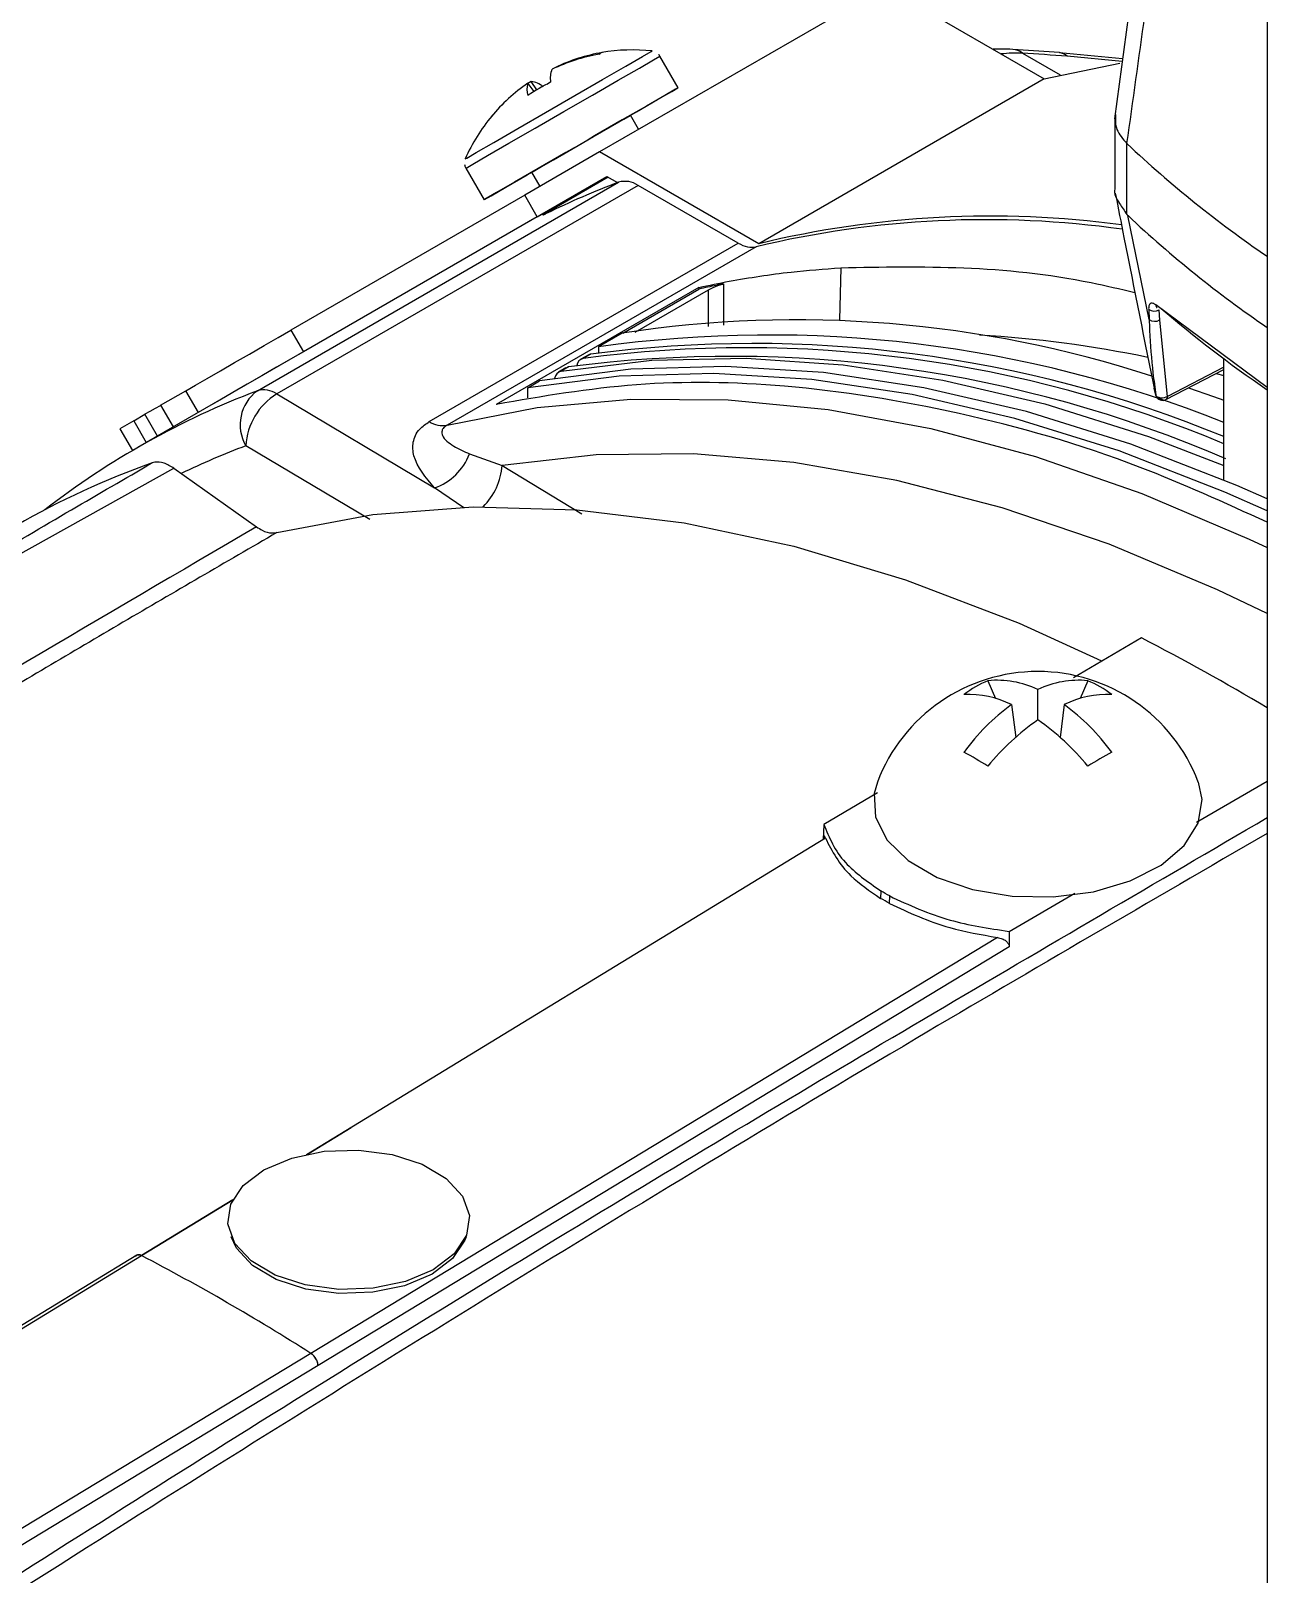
# Model space of a CAD drawing. Extents: x 8 to 113, y 1 to 87.
# Drawn here: x 17.54 to 19.316, y 10.177 to 12.393 of the extents above; entities that cross this region are included whole.
import ezdxf

# ---------------------------------------------------------------- set-up
doc = ezdxf.new("R2010")
doc.units = 0
doc.header["$MEASUREMENT"] = 0
doc.layers.add('OBJECT', color=7, linetype='CONTINUOUS')

msp = doc.modelspace()

# ---------------------------------------------------------------- linework, layer by layer
at = {"layer": 'OBJECT'}
for p, q in [((19.3157, 13.2647), (19.3157, 8.0838)), ((19.1405, 12.5919), (19.0964, 12.267)), ((18.767, 12.4565), (18.3569, 12.2197)), ((18.767, 12.4565), (18.9956, 12.3245)), ((18.4697, 12.3119), (18.4436, 12.3572)), ((19.0174, 12.3622), (18.9505, 12.3667)), ((18.9644, 12.3615), (19.0186, 12.3302)), ((18.9956, 12.3245), (19.1039, 12.347)), ((19.1081, 12.3534), (19.0173, 12.3621)), ((19.1076, 12.3494), (19.0283, 12.357)), ((18.2935, 12.3411), (18.2937, 12.3407)), ((18.9956, 12.3245), (18.5854, 12.0878)), ((18.2537, 12.3181), (18.2623, 12.3062)), ((18.2586, 12.3209), (18.254, 12.3177)), ((18.2668, 12.3089), (18.2586, 12.3209)), ((18.413, 12.2522), (18.4013, 12.2724)), ((19.0969, 12.2678), (19.0969, 12.1674)), ((18.3497, 12.2426), (18.3404, 12.2372)), ((18.3569, 12.2197), (18.2494, 12.1577)), ((18.5854, 12.0878), (18.3569, 12.2197)), ((19.1143, 12.2316), (19.1144, 12.2315)), ((19.1143, 12.1299), (19.1143, 12.2316)), ((18.1647, 12.1962), (18.1909, 12.1509)), ((18.2593, 12.1904), (18.271, 12.1701)), ((18.3668, 12.1839), (17.693, 11.7949)), ((17.8653, 11.8765), (18.3842, 12.1761)), ((18.4122, 12.1716), (17.8932, 11.872)), ((18.2674, 12.1265), (18.3674, 12.1843)), ((18.3693, 12.1832), (18.2801, 12.1317)), ((18.3674, 12.1843), (18.3826, 12.1755)), ((18.5561, 12.0886), (18.4122, 12.1716)), ((18.2494, 12.1577), (17.9135, 11.9638)), ((18.2674, 12.1265), (18.2494, 12.1577)), ((18.2674, 12.1265), (17.9315, 11.9326)), ((19.1158, 12.1281), (19.1143, 12.1299)), ((19.1463, 11.979), (19.1158, 12.1281)), ((18.1123, 11.8324), (18.5561, 12.0886)), ((18.5816, 12.0833), (18.1378, 11.8272)), ((18.7033, 12.0533), (18.7016, 11.9785)), ((18.4996, 12.025), (18.2084, 11.8569)), ((18.3902, 11.9593), (18.4996, 12.0227)), ((18.4081, 11.9607), (18.5135, 12.0218)), ((18.4996, 12.025), (18.4996, 12.0227)), ((18.5135, 11.969), (18.5135, 12.0218)), ((19.1456, 11.9934), (19.1463, 11.979)), ((19.3157, 11.8811), (19.1557, 11.9999)), ((19.1614, 11.9782), (19.1607, 11.9927)), ((19.1724, 11.8685), (19.1614, 11.9782)), ((17.9135, 11.9638), (17.9315, 11.9326)), ((18.3893, 11.9592), (18.3553, 11.9397)), ((18.3403, 11.9279), (18.3298, 11.9218)), ((18.3438, 11.9291), (18.3333, 11.923)), ((18.3553, 11.9397), (18.3553, 11.931)), ((18.3086, 11.9095), (18.2981, 11.9035)), ((18.312, 11.9108), (18.3015, 11.9047)), ((19.1703, 11.864), (19.2535, 11.9072)), ((19.2535, 11.9107), (19.1724, 11.8685)), ((19.2535, 11.7485), (19.2535, 11.9226)), ((18.2537, 11.881), (18.2706, 11.8907)), ((18.2537, 11.8663), (18.2537, 11.881)), ((19.156, 11.8704), (19.1534, 11.8803)), ((19.2427, 11.9016), (19.2535, 11.8987)), ((17.7264, 11.8557), (17.7627, 11.8767)), ((17.7806, 11.8455), (17.7627, 11.8767)), ((17.8932, 11.872), (18.1198, 11.7371)), ((19.156, 11.8704), (19.1564, 11.8692)), ((17.6877, 11.8334), (17.7039, 11.8428)), ((17.7219, 11.8116), (17.7039, 11.8428)), ((17.7264, 11.8557), (17.7444, 11.8246)), ((17.6877, 11.8334), (17.6678, 11.8219)), ((17.6678, 11.8219), (17.6858, 11.7907)), ((17.6877, 11.8334), (17.7056, 11.8022)), ((18.0268, 11.6916), (17.8487, 11.7975)), ((18.17, 11.7859), (18.2171, 11.7694)), ((18.2171, 11.7694), (18.3312, 11.6997)), ((17.1095, 11.4119), (17.7455, 11.7653)), ((17.7455, 11.7653), (17.8641, 11.6812)), ((18.162, 11.7084), (18.1198, 11.7371)), ((19.1351, 11.5217), (19.0376, 11.4645)), ((18.9147, 11.4602), (18.9255, 11.4347)), ((19.0581, 11.4602), (19.0473, 11.4347)), ((18.9864, 11.404), (18.9864, 11.4477)), ((18.9485, 11.4258), (18.9546, 11.3788)), ((19.0243, 11.4258), (19.0182, 11.3788)), ((19.2142, 11.2569), (19.3157, 11.3159)), ((18.7561, 11.2991), (18.6789, 11.2538)), ((18.6789, 11.2538), (18.6782, 11.232)), ((18.6813, 11.234), (17.936, 10.7792)), ((18.7608, 11.1584), (18.7606, 11.1476)), ((18.7733, 11.1403), (18.7736, 11.151)), ((18.945, 11.1002), (19.0395, 11.1552)), ((18.9282, 11.0915), (17.9423, 10.4941)), ((18.945, 11.1002), (18.9452, 11.0778)), ((18.9452, 11.0778), (17.9527, 10.4766)), ((17.936, 10.7792), (18.0001, 10.8183)), ((17.6989, 10.6345), (17.8299, 10.7145)), ((17.8299, 10.7144), (17.699, 10.6345)), ((14.7045, 8.8089), (17.699, 10.6345)), ((17.6905, 10.6332), (17.692, 10.635)), ((17.9423, 10.4941), (14.9367, 8.6749)), ((17.9526, 10.4765), (14.947, 8.6573)), ((17.9527, 10.4766), (17.9526, 10.4765))]:
    msp.add_line(p, q, dxfattribs=at)
at = {"layer": 'OBJECT', "flags": 128}
for points in [[(18.164, 12.2098), (18.166, 12.2109), (18.1797, 12.2188), (18.2049, 12.2334), (18.2393, 12.2533), (18.2794, 12.2764), (18.3214, 12.3006), (18.361, 12.3235), (18.3945, 12.3429), (18.4186, 12.3568), (18.4309, 12.3639), (18.4322, 12.3646)], [(18.1647, 12.1962), (18.1652, 12.1965), (18.1749, 12.2021), (18.196, 12.2143), (18.2267, 12.232), (18.2644, 12.2538), (18.3055, 12.2775), (18.3466, 12.3012), (18.3838, 12.3227), (18.414, 12.3401), (18.4344, 12.3519), (18.4433, 12.357), (18.4436, 12.3572)], [(18.3202, 12.2255), (18.3082, 12.2186), (18.2686, 12.1957), (18.2345, 12.176), (18.2089, 12.1613), (18.1941, 12.1527), (18.1914, 12.1512), (18.201, 12.1568), (18.2222, 12.169), (18.2529, 12.1867), (18.2905, 12.2084), (18.3317, 12.2322), (18.3727, 12.2559), (18.41, 12.2774), (18.4402, 12.2948), (18.4606, 12.3066), (18.4694, 12.3117), (18.4659, 12.3097), (18.4504, 12.3007), (18.4241, 12.2855), (18.3895, 12.2656), (18.3497, 12.2426), (18.3497, 12.2426)], [(18.2811, 12.3169), (18.2837, 12.3185), (18.2865, 12.3202)], [(18.2593, 12.1904), (18.2615, 12.1917), (18.2736, 12.1986), (18.2943, 12.2106), (18.3204, 12.2257), (18.3481, 12.2417), (18.373, 12.2561), (18.3915, 12.2667), (18.4006, 12.272), (18.4013, 12.2724)], [(18.5349, 12.0301), (18.5349, 12.005), (18.5349, 11.9706)], [(17.7627, 11.8767), (17.7765, 11.8847), (17.7933, 11.8944), (17.8123, 11.9053), (17.8327, 11.9171), (17.8539, 11.9294), (17.875, 11.9415), (17.8951, 11.9531), (17.9135, 11.9638)], [(17.9315, 11.9326), (17.9131, 11.922), (17.893, 11.9103), (17.8719, 11.8982), (17.8507, 11.886), (17.8303, 11.8742), (17.8113, 11.8632), (17.7952, 11.8539)], [(18.3403, 11.9279), (18.3417, 11.9285), (18.3438, 11.9291)], [(19.3157, 11.7215), (19.272, 11.7407), (19.1201, 11.7999), (18.9702, 11.8467), (18.8228, 11.881), (18.6786, 11.9026), (18.5381, 11.9114), (18.4019, 11.9075), (18.2706, 11.8907)], [(18.3015, 11.9047), (18.4321, 11.9204), (18.5674, 11.9235), (18.7069, 11.914), (18.8501, 11.892), (18.9964, 11.8576), (19.1451, 11.8108), (19.2535, 11.7695)], [(18.3086, 11.9095), (18.3099, 11.9102), (18.312, 11.9108)], [(19.3157, 11.7041), (19.255, 11.7309), (19.1032, 11.7901), (18.9533, 11.8369), (18.8059, 11.8712), (18.6616, 11.8928), (18.5211, 11.9016), (18.3849, 11.8977), (18.2537, 11.881)], [(19.2026, 11.8807), (19.2388, 11.8684), (19.2535, 11.8631)], [(18.1378, 11.8272), (18.2672, 11.8524), (18.4019, 11.8646), (18.5415, 11.8636), (18.6853, 11.8495), (18.8326, 11.8222), (18.9829, 11.782), (19.1356, 11.729), (19.2899, 11.6634), (19.3157, 11.6513)], [(19.1724, 11.8685), (19.1703, 11.8674), (19.1679, 11.8666), (19.1653, 11.8662), (19.1628, 11.8662), (19.1604, 11.8667), (19.1584, 11.8676), (19.1569, 11.8689), (19.156, 11.8704)], [(17.7264, 11.8557), (17.7255, 11.8552), (17.7184, 11.8512), (17.7108, 11.8468), (17.7039, 11.8428)], [(17.6873, 11.7916), (17.6858, 11.7907), (17.6869, 11.7914)], [(19.3157, 11.5566), (19.2443, 11.5907), (19.0889, 11.6562), (18.9352, 11.7086), (18.784, 11.7478), (18.6359, 11.7736), (18.4916, 11.7858), (18.3518, 11.7844), (18.2171, 11.7694)], [(17.8935, 11.673), (18.0313, 11.6988), (18.1752, 11.7097), (18.3244, 11.7058), (18.4782, 11.687), (18.6358, 11.6534), (18.7965, 11.6053), (18.9595, 11.5427), (19.0779, 11.4889)], [(18.7559, 11.3146), (18.7514, 11.2982), (18.7533, 11.264), (18.7698, 11.2312), (18.7999, 11.2018), (18.8418, 11.1777), (18.8927, 11.1603), (18.9495, 11.1508), (19.0086, 11.1497), (19.0663, 11.1571), (19.119, 11.1726), (19.1634, 11.1952), (19.1967, 11.2235), (19.2167, 11.2556), (19.2223, 11.2896), (19.2169, 11.3146)], [(17.9613, 10.7843), (18.0107, 10.7861), (18.059, 10.7797), (18.1021, 10.7657), (18.1367, 10.7453), (18.16, 10.7201), (18.17, 10.6921), (18.1659, 10.6637), (18.1481, 10.637), (18.118, 10.6143), (18.0781, 10.5975), (18.0316, 10.5878), (17.9822, 10.586), (17.9339, 10.5924), (17.8908, 10.6064), (17.8562, 10.6268), (17.8329, 10.652), (17.8229, 10.68), (17.827, 10.7084), (17.8448, 10.7351), (17.8748, 10.7578), (17.9148, 10.7747), (17.9613, 10.7843)], [(18.1651, 10.6617), (18.1633, 10.6565), (18.1458, 10.6302), (18.1162, 10.6079), (18.0769, 10.5913), (18.031, 10.5818), (17.9824, 10.5801), (17.9349, 10.5863), (17.8924, 10.6001), (17.8583, 10.6202), (17.8354, 10.645), (17.8278, 10.6617)], [(17.692, 10.635), (16.2064, 9.7293), (14.6975, 8.8094)]]:
    msp.add_lwpolyline(points, dxfattribs=at)
at = {"layer": 'OBJECT'}
for centre, radius, start, end in [((18.4008, 12.1032), 0.2605, 99.88, 115.5138), ((18.4041, 12.1096), 0.2565, 99.7352, 115.5302), ((18.3613, 12.3561), 0.00636, 95.3664, 144.5795), ((18.404, 12.1037), 0.2624, 83.8332, 99.6554), ((18.9488, 12.3423), 0.0247, 50.9125, 86.6717), ((19.0152, 12.3438), 0.0186, 45.2189, 83.4234), ((18.3194, 12.3256), 0.0334, 157.5784, 190.1251), ((18.3989, 12.1066), 0.2566, 124.4719, 140.265), ((18.2788, 12.3099), 0.0264, 161.8776, 200.0233), ((18.4263, 12.04), 0.3126, 116.5455, 123.4559), ((18.2542, 12.2878), 0.0334, 49.8707, 82.3927), ((18.404, 12.1037), 0.2624, 140.3454, 156.1668), ((18.2047, 12.269), 0.00352, 127.9882, 152.2182), ((20.2417, 13.4278), 1.6437, 226.7038, 235.7142), ((18.8039, 11.0669), 1.186, 110.7221, 116.196), ((18.3934, 12.1441), 0.0333, 55.7057, 105.9846), ((18.9183, 10.7089), 1.4185, 82.3804, 103.5725), ((20.2372, 13.3202), 1.6366, 226.7518, 235.7353), ((18.9111, 10.7082), 1.4141, 82.02, 103.4748), ((19.1537, 12.0049), 0.014, 234.5006, 299.6954), ((19.1613, 12), 0.00558, 181.4929, 228.8798), ((18.6401, 10.3316), 1.6469, 71.9645, 98.7588), ((19.1544, 11.9904), 0.014, 234.4988, 299.6953), ((18.6001, 10.1954), 1.7613, 68.2261, 97.9894), ((18.8053, 10.2887), 1.6706, 78.2944, 86.6561), ((18.545, 10.1339), 1.7921, 66.6194, 97.4685), ((18.5665, 10.1565), 1.7819, 67.3206, 97.5202), ((18.5771, 10.1671), 1.7774, 67.6319, 97.5431), ((18.3044, 11.8928), 0.0122, 103.5818, 172.4129), ((18.3361, 11.9112), 0.0122, 103.5818, 172.4129), ((18.2807, 10.7769), 1.1754, 110.696, 127.8119), ((17.9011, 11.8278), 0.0605, 126.2556, 210.0042), ((17.9427, 11.7919), 0.0942, 121.6874, 176.5567), ((17.8745, 11.8445), 0.0333, 55.7057, 105.9846), ((19.1657, 11.8728), 0.01, 201.2354, 297.4651), ((19.1678, 11.8679), 0.00465, 302.8181, 8.373), ((18.1316, 11.8617), 0.0351, 236.5794, 280.1824), ((18.2611, 10.7075), 1.1654, 110.7212, 115.6797), ((18.1082, 10.6623), 1.1785, 109.5397, 119.9741), ((18.0923, 11.8155), 0.0831, 289.3404, 339.1519), ((18.1215, 11.7777), 0.096, 315.1692, 355.0673), ((17.6958, 8.7223), 3.1477, 59.0284, 62.7905), ((18.9864, 11.2268), 0.2466, 20.836, 159.164), ((18.9793, 11.3086), 0.1648, 113.0749, 126.9197), ((18.928, 11.3247), 0.1361, 64.606, 95.6229), ((19.0448, 11.3247), 0.1361, 84.3772, 115.394), ((18.9935, 11.3086), 0.1648, 53.0804, 66.9249), ((18.8865, 11.302), 0.1385, 63.4129, 92.5896), ((19.0863, 11.302), 0.1385, 87.4104, 116.5871), ((19.1335, 11.1728), 0.3134, 126.163, 143.8844), ((18.8393, 11.1728), 0.3134, 36.1156, 53.837), ((19.2035, 11.0971), 0.3759, 125.2848, 140.2139), ((18.7693, 11.0971), 0.3759, 39.7862, 54.715), ((18.256, 10.2364), 1.2832, 59.1159, 60.8895), ((19.7166, 10.2367), 1.2829, 119.1103, 120.8843), ((17.1563, 8.3642), 3.2221, 59.872, 60.1333), ((17.1542, 8.3503), 3.2257, 59.8721, 60.1333), ((17.6953, 10.6297), 0.0061, 52.8561, 143.6481), ((16.2341, 7.8161), 3.1763, 57.4681, 62.5373), ((17.9286, 10.474), 0.0242, 6.0327, 55.7855)]:
    msp.add_arc(centre, radius, start, end, dxfattribs=at)
msp.add_ellipse((21.0294, 12.5379), major_axis=(2.2222, -0.1551), ratio=0.524922, start_param=3.753416, end_param=3.869201, dxfattribs=at)
for points, knots in [([(19.1144, 12.2315), (19.123, 12.2928), (19.1376, 12.3983), (19.1525, 12.5039), (19.1587, 12.5481)], [0, 0, 0, 0, 0.581449, 1, 1, 1, 1]), ([(18.4434, 12.357), (18.4431, 12.3577), (18.4428, 12.3587), (18.442, 12.3593), (18.4417, 12.3596)], [0, 0, 0, 0, 0.666989, 1, 1, 1, 1]), ([(18.9503, 12.3667), (18.9447, 12.3671), (18.9352, 12.3677), (18.9259, 12.3672), (18.9221, 12.367)], [0, 0, 0, 0, 0.595872, 1, 1, 1, 1]), ([(18.9644, 12.3615), (18.9644, 12.3615), (18.954, 12.3621), (18.9438, 12.3612), (18.9336, 12.3603)], [0, 0, 0, 0, 0.00006, 1, 1, 1, 1]), ([(19.0283, 12.357), (19.0067, 12.3586), (18.9851, 12.3601), (18.9644, 12.3615), (18.9644, 12.3615)], [0, 0, 0, 0, 0.99997, 1, 1, 1, 1]), ([(19.0978, 12.2734), (19.0976, 12.2661), (19.0971, 12.2511), (19.1085, 12.2382), (19.1143, 12.2316)], [0, 0, 0, 0, 0.4915104, 1, 1, 1, 1]), ([(18.163, 12.2015), (18.1632, 12.1999), (18.1635, 12.1979), (18.1648, 12.1964), (18.165, 12.196)], [0, 0, 0, 0, 0.77471, 1, 1, 1, 1]), ([(19.0972, 12.1674), (19.0971, 12.1671), (19.095, 12.1598), (19.1012, 12.1487), (19.1106, 12.1352), (19.1143, 12.1299)], [0, 0, 0, 0, 0.027792, 0.619444, 1, 1, 1, 1]), ([(19.0976, 12.1603), (19.1018, 12.1391), (19.1205, 12.0433), (19.1397, 11.9479), (19.1547, 11.8736)], [0, 0, 0, 0, 0.22164, 1, 1, 1, 1]), ([(18.2803, 12.131), (18.2789, 12.1303), (18.2765, 12.1291), (18.2756, 12.1289), (18.2763, 12.1294), (18.2779, 12.1304), (18.2795, 12.1313), (18.2801, 12.1317)], [0, 0, 0, 0, 0.339782, 0.576506, 0.754012, 0.897194, 1, 1, 1, 1]), ([(18.5561, 12.0886), (18.5606, 12.0864), (18.5698, 12.0819), (18.5777, 12.0829), (18.5816, 12.0833)], [0, 0, 0, 0, 0.5, 1, 1, 1, 1]), ([(18.4996, 12.025), (18.514, 12.0281), (18.5429, 12.0342), (18.5871, 12.0414), (18.6402, 12.0486), (18.6794, 12.0515), (18.7033, 12.0533)], [0, 0, 0, 0, 0.218765, 0.43753, 0.656295, 1, 1, 1, 1]), ([(18.7033, 12.0533), (18.7618, 12.0544), (18.8786, 12.0567), (19.0208, 12.0426), (19.1049, 12.0227), (19.1259, 12.0177)], [0, 0, 0, 0, 0.428824, 0.857649, 1, 1, 1, 1]), ([(18.5349, 12.0301), (18.5314, 12.0294), (18.5196, 12.0271), (18.5078, 12.0245), (18.4996, 12.0227)], [0, 0, 0, 0, 0.298618, 1, 1, 1, 1]), ([(18.5135, 12.0218), (18.5147, 12.0224), (18.517, 12.0237), (18.5213, 12.0256), (18.5259, 12.0275), (18.5308, 12.0292), (18.5335, 12.0298), (18.5349, 12.0301)], [0, 0, 0, 0, 0.172842, 0.345192, 0.529672, 0.742964, 1, 1, 1, 1]), ([(19.1557, 11.9999), (19.1545, 12.0008), (19.1519, 12.0026), (19.1488, 12.0026), (19.1465, 12.0006), (19.1455, 11.9972), (19.1455, 11.9944), (19.1456, 11.9934)], [0, 0, 0, 0, 0.219063, 0.43802, 0.659217, 0.879998, 1, 1, 1, 1]), ([(19.157, 11.9963), (19.157, 11.9963), (19.157, 11.9963), (19.1574, 11.9959), (19.1576, 11.9958)], [0, 0, 0, 0, 0.629447, 1, 1, 1, 1]), ([(19.1463, 11.979), (19.1465, 11.9738), (19.1475, 11.9477), (19.1502, 11.9111), (19.1545, 11.881), (19.156, 11.8704)], [0, 0, 0, 0, 0.139683, 0.698663, 1, 1, 1, 1]), ([(19.3157, 11.6879), (19.2548, 11.7156), (19.1051, 11.7835), (18.8723, 11.8494), (18.6302, 11.8879), (18.4074, 11.8915), (18.2748, 11.8685), (18.2084, 11.8569)], [0, 0, 0, 0, 0.154066, 0.37859, 0.6024, 0.8012, 1, 1, 1, 1]), ([(18.1198, 11.7371), (18.1072, 11.7521), (18.0896, 11.7731), (18.0878, 11.8028), (18.0951, 11.8204), (18.1073, 11.8289), (18.1123, 11.8324)], [0, 0, 0, 0, 0.4849631, 0.6758982, 0.8683927, 1, 1, 1, 1]), ([(18.1378, 11.8272), (18.1361, 11.826), (18.1323, 11.8234), (18.1297, 11.8181), (18.1316, 11.8083), (18.1459, 11.7971), (18.1621, 11.7895), (18.17, 11.7859)], [0, 0, 0, 0, 0.0643079, 0.144324, 0.2802279, 0.6533151, 1, 1, 1, 1]), ([(17.1095, 11.4119), (17.1502, 11.4369), (17.2303, 11.486), (17.3516, 11.5594), (17.4736, 11.6323), (17.5945, 11.7036), (17.6753, 11.7505), (17.714, 11.7729)], [0, 0, 0, 0, 0.206023, 0.404822, 0.608638, 0.812834, 1, 1, 1, 1]), ([(17.7455, 11.7653), (17.7407, 11.7681), (17.7311, 11.7738), (17.7205, 11.7747), (17.7153, 11.7733), (17.714, 11.7729)], [0, 0, 0, 0, 0.425021, 0.850044, 1, 1, 1, 1]), ([(17.8641, 11.6812), (17.6431, 11.5518), (17.2011, 11.2931), (16.7685, 11.0187), (16.5523, 10.8815)], [0, 0, 0, 0, 0.499998, 1, 1, 1, 1]), ([(17.8641, 11.6812), (17.8668, 11.6794), (17.8743, 11.6746), (17.8846, 11.6717), (17.8911, 11.6726), (17.8935, 11.673)], [0, 0, 0, 0, 0.263886, 0.723096, 1, 1, 1, 1]), ([(17.8935, 11.673), (17.8197, 11.6301), (17.6721, 11.5445), (17.4519, 11.4139), (17.2236, 11.2763), (16.9965, 11.1367), (16.7792, 11.0009), (16.644, 10.9148), (16.5808, 10.8745)], [0, 0, 0, 0, 0.166677, 0.333344, 0.500001, 0.687097, 0.853763, 1, 1, 1, 1]), ([(15.2364, 8.6341), (15.582, 8.8772), (16.2733, 9.3634), (17.3149, 10.049), (18.3292, 10.687), (18.9967, 11.0771), (19.3157, 11.2635)], [0, 0, 0, 0, 0.255394, 0.510845, 0.766264, 1, 1, 1, 1]), ([(19.3157, 11.2407), (19.1476, 11.1432), (18.7799, 10.9298), (18.2146, 10.5874), (17.6145, 10.2133), (17.0102, 9.8242), (16.4076, 9.4239), (15.8195, 9.0221), (15.4358, 8.7505), (15.2475, 8.6172)], [0, 0, 0, 0, 0.123528, 0.270146, 0.415672, 0.565188, 0.715491, 0.860428, 1, 1, 1, 1]), ([(18.6813, 11.234), (18.6811, 11.2346), (18.6806, 11.2358), (18.68, 11.2369), (18.6796, 11.2374), (18.679, 11.2374), (18.6786, 11.2365), (18.6783, 11.2346), (18.6782, 11.233), (18.6782, 11.232)], [0, 0, 0, 0, 0.152075, 0.292239, 0.422142, 0.539512, 0.75246, 0.836113, 1, 1, 1, 1]), ([(18.6789, 11.2538), (18.6867, 11.235), (18.701, 11.2001), (18.742, 11.1715), (18.7608, 11.1584)], [0, 0, 0, 0, 0.54186, 1, 1, 1, 1]), ([(18.6813, 11.234), (18.6909, 11.2154), (18.7071, 11.184), (18.7451, 11.1581), (18.7606, 11.1476)], [0, 0, 0, 0, 0.593401, 1, 1, 1, 1]), ([(18.7736, 11.151), (18.8012, 11.1381), (18.8523, 11.1143), (18.9159, 11.1046), (18.945, 11.1002)], [0, 0, 0, 0, 0.541514, 1, 1, 1, 1]), ([(18.7733, 11.1403), (18.801, 11.1274), (18.8476, 11.1056), (18.9049, 11.0955), (18.9282, 11.0915)], [0, 0, 0, 0, 0.593383, 1, 1, 1, 1]), ([(18.9282, 11.0915), (18.9295, 11.0912), (18.9318, 11.0908), (18.9351, 11.0896), (18.938, 11.0882), (18.941, 11.0861), (18.9433, 11.0837), (18.9449, 11.0807), (18.9451, 11.079), (18.9452, 11.0778)], [0, 0, 0, 0, 0.152075, 0.292239, 0.422142, 0.539512, 0.75246, 0.836113, 1, 1, 1, 1]), ([(17.692, 10.635), (17.692, 10.635), (17.6927, 10.6358), (17.6951, 10.636), (17.6977, 10.635), (17.699, 10.6345)], [0, 0, 0, 0, 0.000863, 0.500432, 1, 1, 1, 1]), ([(17.9526, 10.4765), (17.9525, 10.4776), (17.9522, 10.4797), (17.9511, 10.4831), (17.9492, 10.4869), (17.9462, 10.4911), (17.9435, 10.4931), (17.9423, 10.4941)], [0, 0, 0, 0, 0.179539, 0.32298, 0.500796, 0.759303, 1, 1, 1, 1])]:
    msp.add_open_spline(points, degree=3, knots=knots, dxfattribs=at)

doc.saveas('drawing.dxf')
